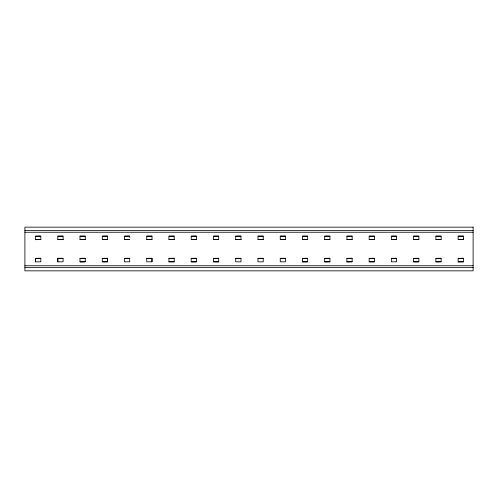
<?xml version="1.0" encoding="UTF-8"?>
<svg xmlns="http://www.w3.org/2000/svg" width="498" height="498" viewBox="0 0 498 498"><rect width="100%" height="100%" fill="white"/><g stroke="black" fill="none" stroke-linecap="round" stroke-linejoin="round"><path stroke-width="0.75" d="M40.799 239.6L40.799 236.12L35.557 236.158L35.582 239.65L40.83 239.613L35.582 239.65M107.518 239.6L107.518 236.12L102.277 236.158L102.302 239.65L107.543 239.613L102.302 239.613M174.176 239.6L174.176 236.12L168.934 236.158L168.959 239.625L174.2 239.613L168.959 239.625M196.436 239.6L196.436 236.12L191.195 236.158L191.22 239.625L196.461 239.613L191.22 239.625M218.703 239.6L218.703 236.12L213.455 236.158L213.486 239.625L218.728 239.613L213.486 239.625M240.964 258.306L235.722 258.35L235.728 261.811L240.97 261.842L240.964 258.306L235.722 258.35M240.964 239.6L240.964 236.12L235.722 236.158L235.747 239.625L240.988 239.613L235.747 239.625M263.224 258.306L257.983 258.35L257.995 261.811L263.23 261.842L263.224 258.306L257.983 258.35M263.224 239.6L263.224 236.12L257.983 236.158L258.008 239.625L263.249 239.613L258.008 239.625M285.491 258.306L280.243 258.35L280.256 261.811L285.497 261.842L285.491 258.306L280.243 258.35M285.491 239.6L285.491 236.12L280.243 236.158L280.274 239.625L285.516 239.613L280.274 239.625M458.141 258.35L463.395 258.288L463.389 261.836L458.148 261.855L458.141 258.35L463.395 258.288M413.614 258.35L418.855 258.288L418.868 261.805L413.62 261.855L413.614 258.35L418.855 258.306M435.875 258.35L441.122 258.288L441.128 261.805L435.881 261.855L435.875 258.35L441.116 258.306M369.161 258.35L374.403 258.288L374.415 261.805L369.167 261.855L369.161 258.35L374.403 258.306M391.353 258.35L396.595 258.288L396.607 261.805L391.366 261.842L391.353 258.35L396.595 258.306M346.894 258.35L352.142 258.294L352.148 261.805L346.901 261.855L346.894 258.35L352.136 258.306M302.429 258.35L307.677 258.294L307.683 261.805L302.435 261.855L302.429 258.35L307.671 258.306M324.696 258.35L329.937 258.294L329.95 261.805L324.702 261.855L324.696 258.35L329.937 258.306M191.188 258.35L196.43 258.306L196.442 261.842L191.201 261.842L191.188 258.35L196.43 258.3M146.736 258.35L151.983 258.3L151.99 261.805L146.748 261.842L146.736 258.35L151.983 258.306L151.99 261.805M124.475 258.35L129.717 258.3L129.729 261.811L124.481 261.855L124.475 258.35L129.717 258.306M80.004 258.35L85.251 258.306L85.258 261.805L80.016 261.855L80.004 258.35L85.251 258.306M218.709 261.842L218.703 258.306L213.455 258.35L213.468 261.811L218.709 261.842L213.468 261.811M174.188 261.811L168.94 261.842L168.934 258.35L174.176 258.3L174.188 261.811L168.946 261.811M35.563 261.842L35.563 258.325L40.799 258.306L40.811 261.811L35.563 261.842L35.563 258.325L40.799 258.306M191.201 261.842L196.449 261.811M435.881 261.855L441.128 261.805M458.148 261.855L463.414 261.799M102.289 261.817L107.518 261.836L107.518 258.3L102.277 258.35L102.289 261.817L107.524 261.805L107.518 258.306L102.277 258.35M413.62 261.855L418.868 261.805M346.901 261.855L352.148 261.805M369.167 261.855L374.415 261.805M302.435 261.855L307.683 261.805M324.702 261.855L329.95 261.805M57.824 261.855L57.824 258.325L63.059 258.306L63.072 261.811L57.824 261.855L57.824 258.325L63.059 258.306M80.016 261.855L85.258 261.805M63.065 239.6L63.065 236.12L57.824 236.158L57.849 239.65L63.09 239.613L57.849 239.65M85.251 236.158L80.016 236.158L80.041 239.65L85.283 239.613L85.251 236.158L80.016 236.164M307.671 236.158L302.435 236.158L302.467 239.65L307.708 239.613L307.671 236.158L302.435 236.158M329.95 239.613L329.944 236.12L324.702 236.158L324.727 239.65L329.969 239.613L324.727 239.613M441.116 236.158L435.881 236.158L435.912 239.65L441.153 239.613L441.116 236.158L435.881 236.158M463.389 236.12L458.148 236.158L458.172 239.65L463.414 239.613L463.389 236.12L458.148 236.158M151.99 239.613L151.983 236.12L146.742 236.158L146.767 239.65L152.008 239.613L146.767 239.613M352.136 236.158L346.901 236.158L346.932 239.65L352.173 239.613L352.136 236.158L346.901 236.158M374.403 236.158L369.167 236.158L369.192 239.65L374.434 239.613L374.403 236.158L369.167 236.158M396.595 236.158L391.36 236.158L391.384 239.65L396.626 239.613L396.595 236.158L391.36 236.158M418.855 236.158L413.62 236.158L413.645 239.65L418.886 239.613L418.855 236.158L413.62 236.158M124.506 239.625L129.729 239.613L124.506 239.65L124.481 236.164L129.723 236.12L129.723 237.534M458.172 239.613L463.414 239.613M168.934 258.35L174.176 258.306M35.557 236.164L40.799 236.145M124.481 236.164L129.723 236.145M168.934 236.164L174.176 236.145M191.195 236.164L196.436 236.145M213.455 236.164L218.703 236.145M235.722 236.164L240.964 236.145M257.983 236.164L263.224 236.145M280.243 236.164L285.491 236.145M213.455 258.35L218.703 258.3M57.824 236.164L63.059 236.158M102.277 236.158L107.518 236.145M146.742 236.164L151.977 236.158M80.041 239.625L85.264 239.613M24.9 230.537L473.1 230.537M24.9 232.249L473.1 232.249M324.702 236.158L329.937 236.158M302.467 239.613L307.689 239.613M346.932 239.613L352.154 239.613M369.192 239.613L374.415 239.613M391.384 239.613L396.607 239.613M413.645 239.613L418.868 239.613M435.906 239.613L441.128 239.613M24.9 265.751L473.1 265.751M24.9 267.463L473.1 267.463M463.389 238.474L463.395 239.613M473.1 227.156L24.9 227.156L24.9 270.844L473.1 270.844L473.1 227.156"/></g></svg>
